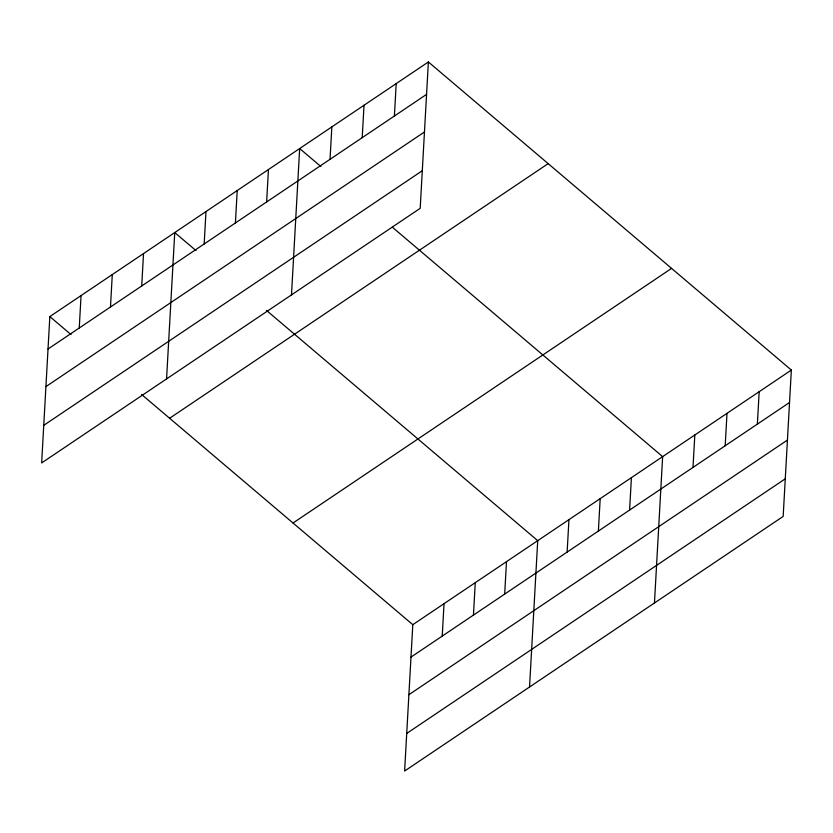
<?xml version="1.0" encoding="UTF-8"?>
<svg xmlns="http://www.w3.org/2000/svg" width="833" height="833" viewBox="0 0 833 833"><rect width="100%" height="100%" fill="white"/><g stroke="black" fill="none" stroke-linecap="round" stroke-linejoin="round"><path stroke-width="1.25" d="M49.834 316.582L41.65 462.94L420.196 208.323L428.381 61.965L49.834 316.582L71.086 334.616M79.25 327.994L81.061 295.58M110.477 306.992L112.288 274.567M141.714 285.979L143.526 253.565M166.569 378.911L174.753 232.563L196.005 250.598M204.168 243.975L205.98 211.551M235.406 222.963L237.218 190.549M266.633 201.961L268.445 169.536M291.488 294.892L299.672 148.534L320.924 166.569M330.035 159.311L331.846 126.887M362.209 137.674L364.031 105.25M394.394 116.026L396.206 83.602M141.6 394.478L412.804 624.677L404.619 771.035L783.166 516.418L791.35 370.06L428.381 61.965M442.219 636.1L444.031 603.675M473.446 615.087L475.268 582.673M504.683 594.085L506.495 561.661M529.538 687.017L537.722 540.659L266.518 310.449M567.138 552.071L568.949 519.657M598.375 531.069L600.187 498.644M629.602 510.056L631.414 477.642M654.457 602.988L662.641 456.63L392.405 227.253M693.004 467.407L694.816 434.993M725.189 445.77L727.001 413.345M757.364 424.122L759.175 391.708M48.022 349.006L426.569 94.379M45.919 386.595L424.466 131.978M43.753 425.34L422.3 170.723M169.609 418.26L548.156 163.632M293.018 523.009L671.565 268.393M412.804 624.677L791.35 370.06M410.992 657.102L789.538 402.485M408.888 694.701L787.435 440.084M406.723 733.436L785.269 478.819"/></g></svg>
